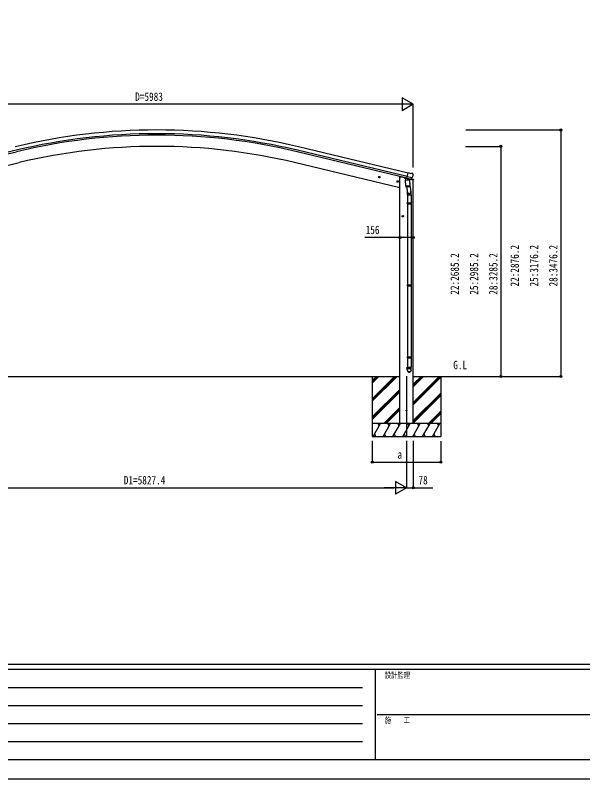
# Model space of a CAD drawing. Units: millimetres, scale not verified. Extents: x -12615 to 12615, y -8910 to 8910.
# Drawn here: x -8115 to -1495, y -8910 to 0 of the extents above; entities that cross this region are included whole.
import ezdxf
from ezdxf.enums import TextEntityAlignment as Align

# ---------------------------------------------------------------- set-up
doc = ezdxf.new("R2010")
doc.units = ezdxf.units.MM
doc.header["$LTSCALE"] = 50
for name, color, linetype in [('0-2_USER1', 3, 'Continuous'), ('0-4_YKK_12', 2, 'Continuous'), ('0-5_YKK_13', 4, 'Continuous'), ('0-6_YKK_A1', 4, 'Continuous'), ('0-7_YKK_D', 6, 'Continuous'), ('0-8_YKK_ZWAK', 7, 'Continuous')]:
    doc.layers.add(name, color=color, linetype=linetype)
doc.styles.add('ＭＳ ゴシック', font='')
doc.styles.get('ＭＳ ゴシック').set_extended_font_data('MS Gothic')

msp = doc.modelspace()

# ---------------------------------------------------------------- linework, layer by layer
at = {"layer": '0-4_YKK_12'}
msp.add_line((-3550.07, -4212.46), (-3550.07, -4917.46), dxfattribs=at)
at = {"layer": '0-5_YKK_13'}
for p, q in [((-3506.94, -1845.83), (-3532.87, -1839.6)), ((-3506.94, -1845.83), (-3493.68, -1843.13)), ((-3479.2, -1846.32), (-3492.38, -1843.15)), ((-3476.1, -1848.57), (-3472.24, -1854.86)), ((-3471.88, -1857.14), (-3472.16, -1858.29)), ((-3856.56, -1891.14), (-3876, -1886.47)), ((-3873.58, -1887.06), (-3868.41, -1881.61)), ((-3871.45, -1894.25), (-3873.58, -1887.06)), ((-3868.62, -1898.53), (-3863.95, -1879.08)), ((-3868.41, -1881.61), (-3861.11, -1883.36)), ((-3861.11, -1883.36), (-3858.98, -1890.56)), ((-3642.64, -1942.5), (-3662.08, -1937.83)), ((-3659.66, -1938.41), (-3654.49, -1932.97)), ((-3657.53, -1945.61), (-3659.66, -1938.41)), ((-3654.69, -1949.89), (-3650.02, -1930.44)), ((-3654.49, -1932.97), (-3647.19, -1934.72)), ((-3647.19, -1934.72), (-3645.06, -1941.92)), ((-3574.32, -1893.08), (-3574.32, -1896.24)), ((-3552.28, -1905.47), (-3570.48, -1901.1)), ((-3563.01, -1923), (-3517.32, -1919.81)), ((-3558.34, -1989.84), (-3563.01, -1923)), ((-3548.59, -1901.24), (-3561.91, -1916.55)), ((-3561.91, -1916.55), (-3561.46, -1922.9)), ((-3547.65, -1901.17), (-3548.59, -1901.24)), ((-3544.57, -1903.64), (-3546.1, -1903.27)), ((-3507.86, -1912.45), (-3544.57, -1903.64)), ((-3485.94, -1897.45), (-3543.44, -1883.64)), ((-3538.61, -1905.47), (-3537.59, -1920.07)), ((-3510.4, -1914.46), (-3536.22, -1920.9)), ((-3519.1, -1916.63), (-3518.87, -1919.92)), ((-3517.32, -1919.81), (-3512.65, -1986.65)), ((-3505.5, -1912.93), (-3513.02, -1911.12)), ((-3469.76, -1925.28), (-3512.57, -1915)), ((-3509.7, -1912.68), (-3509.65, -1913.42)), ((-3506.33, -1912.82), (-3507.86, -1912.45)), ((-3502.79, -1912.36), (-3486.41, -1897.87)), ((-3499, -1909.01), (-3472.06, -1915.47)), ((-3469.76, -1918.39), (-3469.76, -1925.28)), ((-3558.34, -1989.84), (-3512.65, -1986.65)), ((-3558.32, -1989.84), (-3557.44, -2002.54)), ((-3513.63, -2001.25), (-3555.33, -2004.17)), ((-3549.9, -2003.79), (-3539.17, -2067.37)), ((-3514.38, -1961.88), (-3498.47, -2058.05)), ((-3511.79, -1999.11), (-3512.66, -1986.65)), ((-3512.18, -2000.47), (-3512.18, -2000.47)), ((-3542.32, -2060.56), (-3542.32, -2095.21)), ((-3542.32, -2095.21), (-3496.32, -2095.21)), ((-3540.32, -2095.21), (-3540.32, -2189.21)), ((-3498.32, -2095.21), (-3498.32, -2189.21)), ((-3496.32, -2095.21), (-3496.32, -2060.86)), ((-3542.32, -2191.21), (-3541.32, -2189.21)), ((-3542.32, -2191.21), (-3496.32, -2191.21)), ((-3542.32, -2191.21), (-3542.32, -2199.21)), ((-3542.32, -2199.21), (-3496.32, -2199.21)), ((-3542.32, -2199.21), (-3541.32, -2201.21)), ((-3541.32, -2189.21), (-3497.32, -2189.21)), ((-3541.32, -2201.21), (-3497.32, -2201.21)), ((-3540.32, -2201.21), (-3540.32, -3145.4)), ((-3498.32, -2201.21), (-3498.32, -3145.4)), ((-3496.32, -2191.21), (-3497.32, -2189.21)), ((-3603.82, -2345.08), (-3583.82, -2345.08)), ((-3600.32, -2341.33), (-3593.82, -2337.57)), ((-3593.82, -2355.08), (-3593.82, -2335.08)), ((-3593.82, -2337.57), (-3587.32, -2341.33)), ((-3587.32, -2348.83), (-3593.82, -2352.58)), ((-3587.32, -2341.33), (-3587.32, -2348.83)), ((-3542.32, -3147.4), (-3541.32, -3145.4)), ((-3542.32, -3147.4), (-3496.32, -3147.4)), ((-3542.32, -3147.4), (-3542.32, -3155.4)), ((-3542.32, -3155.4), (-3496.32, -3155.4)), ((-3542.32, -3155.4), (-3541.32, -3157.4)), ((-3541.32, -3145.4), (-3497.32, -3145.4)), ((-3541.32, -3157.4), (-3497.32, -3157.4)), ((-3540.32, -3157.4), (-3540.32, -3985.59)), ((-3498.32, -3157.4), (-3498.32, -3985.59)), ((-3496.32, -3147.4), (-3497.32, -3145.4)), ((-3542.32, -3987.59), (-3541.32, -3985.59)), ((-3542.32, -3987.59), (-3496.32, -3987.59)), ((-3542.32, -3987.59), (-3542.32, -3995.59)), ((-3542.32, -3995.59), (-3496.32, -3995.59)), ((-3542.32, -3995.59), (-3541.32, -3997.59)), ((-3541.32, -3985.59), (-3497.32, -3985.59)), ((-3541.32, -3997.59), (-3497.32, -3997.59)), ((-3540.32, -3997.59), (-3540.32, -4107.59)), ((-3498.32, -3997.59), (-3498.32, -4107.59)), ((-3496.32, -3987.59), (-3497.32, -3985.59)), ((-3542.32, -4141.73), (-3542.32, -4107.59)), ((-3542.32, -4107.59), (-3496.32, -4107.59)), ((-3496.32, -4141.73), (-3496.32, -4107.59))]:
    msp.add_line(p, q, dxfattribs=at)
for points in [[(-3538.3, -1905.05), (-3548.02, -1902.72), (-3532.87, -1839.6)], [(-3858.98, -1890.56), (-3864.15, -1896), (-3871.45, -1894.25)], [(-3645.06, -1941.92), (-3650.23, -1947.36), (-3657.53, -1945.61)], [(-3538.3, -1905.05), (-3538.06, -1905.2), (-3513.29, -1911.15), (-3513.02, -1911.12)], [(-3485.66, -1896.87), (-3486.25, -1897.72), (-3486.41, -1897.87)], [(-3496.32, -2191.21), (-3496.32, -2199.21), (-3497.32, -2201.21)], [(-3593.82, -2352.58), (-3600.32, -2348.83), (-3600.32, -2341.33)], [(-3496.32, -3147.4), (-3496.32, -3155.4), (-3497.32, -3157.4)], [(-3496.32, -3987.59), (-3496.32, -3995.59), (-3497.32, -3997.59)]]:
    msp.add_lwpolyline(points, dxfattribs=at)
for centre, radius in [((-3866.28, -1888.81), 8.5), ((-3866.28, -1888.81), 7.7), ((-3866.28, -1888.81), 6.5), ((-3652.36, -1940.17), 8.5), ((-3652.36, -1940.17), 7.7), ((-3652.36, -1940.17), 6.5), ((-3593.82, -2345.08), 8.5), ((-3593.82, -2345.08), 7.7), ((-3593.82, -2345.08), 6.5), ((-3549.82, -4614.96), 4.5)]:
    msp.add_circle(centre, radius, dxfattribs=at)
for centre, radius, start, end in [((-3493.08, -1846.07), 3, 76.5, 101.5), ((-3668.96, -1811.04), 202.4, 334.90875, 346.5), ((-3480.36, -1851.18), 5, 31.5, 76.5), ((-3569.32, -1896.24), 5, 180, 256.5), ((-3545.98, -1902.79), 0.5, 221.23754, 256.5), ((-3539.21, -1905.55), 0.604, 7.79405, 79.40158), ((-3536.57, -1919.93), 1.03, 188.03431, 289.96103), ((-3510.65, -1913.49), 1, 284, 4), ((-3509.2, -1912.65), 0.5, 76.5, 184), ((-3506.22, -1912.33), 0.5, 256.5, 291.76246), ((-3472.76, -1918.39), 3, 0, 76.5), ((-3555.47, -2002.17), 2, 190.53157, 274), ((-3513.77, -1999.25), 2, 274, 322.59038), ((-3513.73, -1999.28), 1.95, 322.52234, 4.95983), ((-3526.32, -2060.86), 30, 0, 2.54858)]:
    msp.add_arc(centre, radius, start, end, dxfattribs=at)
for centre, major_axis, ratio, start_param, end_param in [((-3474.8, -1856.43), (1.57, -2.57), 0.99628, 0.7835347, 1.5707963), ((-3504.8, -1910), (0.73, -2.92), 0.997631, 5.8041905, 5.8929484), ((-3504.83, -1909.88), (-2.63, 3.16), 0.650902, 2.1145521, 2.1873627), ((-3504.77, -1910.1), (0.73, -2.92), 0.997631, 5.965759, 6.7621801), ((-3519.32, -2060.56), (-23, 0), 0.996195, 6.0000678, 10.0103449), ((-3519.32, -2060.56), (-21, 0), 0.996195, 0.3319459, 3.3482706), ((-3519.32, -4139.99), (23, 0), 0.996195, 6.2831853, 9.424778), ((-3519.32, -4141.73), (23, 0), 0.996195, 6.2831853, 9.424778), ((-3519.32, -4141.73), (0, -23.43), 0.981806, 4.712389, 7.8539816)]:
    msp.add_ellipse(centre, major_axis=major_axis, ratio=ratio, start_param=start_param, end_param=end_param, dxfattribs=at)
msp.add_ellipse((-3519.32, -4141.73), major_axis=(-21, 0), ratio=0.996195, dxfattribs=at)
at = {"layer": '0-6_YKK_A1'}
for p, q in [((-8104.6, -1576.13), (-9383.7, -1883.21)), ((-9379.77, -1899.58), (-8100.67, -1592.49)), ((-3547.27, -1899.58), (-4826.37, -1592.49)), ((-3543.34, -1883.21), (-4822.44, -1576.13)), ((-3533.26, -1841.24), (-4812.36, -1534.15)), ((-9299.21, -2014.96), (-8070.09, -1719.87)), ((-9299.21, -2014.96), (-8070.09, -1719.87)), ((-3627.82, -2014.96), (-4856.95, -1719.87)), ((-3627.82, -2014.96), (-4856.95, -1719.87)), ((-3627.82, -4764.96), (-3627.82, -1885.58)), ((-3627.82, -1885.58), (-3607.82, -1885.58)), ((-3607.82, -1885.58), (-3574.32, -1893.62)), ((-3472.32, -4764.96), (-3472.32, -1924.79)), ((-9299.21, -4214.96), (-3627.82, -4214.96)), ((-3950.07, -4214.96), (-3950.07, -4914.96)), ((-3950.07, -4475.69), (-3689.34, -4214.96)), ((-3950.07, -4489.83), (-3675.2, -4214.96)), ((-3950.07, -4503.97), (-3661.06, -4214.96)), ((-3950.07, -4291.84), (-3873.19, -4214.96)), ((-3950.07, -4277.7), (-3887.33, -4214.96)), ((-3950.07, -4263.56), (-3901.48, -4214.96)), ((-3472.32, -4214.96), (-2937.11, -4214.96)), ((-3472.32, -4518.44), (-3168.84, -4214.96)), ((-3472.32, -4334.59), (-3352.69, -4214.96)), ((-3472.32, -4320.45), (-3366.83, -4214.96)), ((-3472.32, -4306.31), (-3380.98, -4214.96)), ((-3472.32, -4532.58), (-3155.07, -4215.33)), ((-3472.32, -4546.72), (-3150.07, -4224.47)), ((-3150.07, -4214.96), (-3150.07, -4914.96)), ((-3950.07, -4687.82), (-3627.82, -4365.57)), ((-3950.07, -4701.96), (-3627.82, -4379.71)), ((-3950.07, -4716.1), (-3627.82, -4393.86)), ((-3472.32, -4730.57), (-3150.07, -4408.32)), ((-3472.32, -4744.71), (-3150.07, -4422.46)), ((-3472.32, -4758.85), (-3150.07, -4436.6)), ((-3815.08, -4764.96), (-3627.82, -4577.7)), ((-3800.94, -4764.96), (-3627.82, -4591.84)), ((-3786.8, -4764.96), (-3627.82, -4605.99)), ((-3294.58, -4764.96), (-3150.07, -4620.45)), ((-3280.44, -4764.96), (-3150.07, -4634.59)), ((-3266.3, -4764.96), (-3150.07, -4648.74)), ((-3150.07, -4764.96), (-3950.07, -4764.96)), ((-3939.79, -4914.96), (-3853.18, -4764.96)), ((-3868.18, -4790.94), (-3883.18, -4764.96)), ((-3824.32, -4914.96), (-3737.71, -4764.96)), ((-3752.71, -4790.94), (-3767.72, -4764.96)), ((-3708.85, -4914.96), (-3622.24, -4764.96)), ((-3637.24, -4790.94), (-3652.25, -4764.96)), ((-3472.32, -4764.96), (-3627.82, -4764.96)), ((-3593.38, -4914.96), (-3506.77, -4764.96)), ((-3521.77, -4790.94), (-3536.77, -4764.96)), ((-3477.91, -4914.96), (-3391.3, -4764.96)), ((-3406.3, -4790.94), (-3421.3, -4764.96)), ((-3362.44, -4914.96), (-3275.83, -4764.96)), ((-3305.83, -4764.96), (-3290.83, -4790.94)), ((-3246.97, -4914.96), (-3160.36, -4764.96)), ((-3175.36, -4790.94), (-3190.36, -4764.96)), ((-3924.79, -4888.98), (-3909.79, -4914.96)), ((-3809.32, -4888.98), (-3794.32, -4914.96)), ((-3693.85, -4888.98), (-3678.85, -4914.96)), ((-3578.38, -4888.98), (-3563.38, -4914.96)), ((-3462.91, -4888.98), (-3447.91, -4914.96)), ((-3347.44, -4888.98), (-3332.44, -4914.96)), ((-3231.97, -4888.98), (-3216.97, -4914.96)), ((-3950.07, -4914.96), (-3150.07, -4914.96))]:
    msp.add_line(p, q, dxfattribs=at)
for radius in [7073, 7029.83, 7013, 6882, 6882]:
    msp.add_arc((-6463.52, -8411.72), radius, 76.5, 103.5, dxfattribs=at)
at = {"layer": '0-7_YKK_D'}
for p, q in [((-3471.82, -1038.72), (-3601.73, -963.72)), ((-3601.73, -963.72), (-3601.73, -1113.72)), ((-3621.82, -1038.72), (-9305.21, -1038.72)), ((-3471.82, -1038.72), (-3731.63, -1038.72)), ((-3471.82, -1038.72), (-3601.73, -1113.72)), ((-3471.82, -1775.99), (-3471.82, -1037.72)), ((-2859.97, -1338.72), (-1749.07, -1338.72)), ((-1750.07, -1338.72), (-1750.07, -4214.96)), ((-2860.97, -1529.72), (-2449.07, -1529.72)), ((-2450.07, -1529.72), (-2450.07, -4214.96)), ((-2936.11, -4214.96), (-2449.07, -4214.96)), ((-2936.11, -4214.96), (-1749.07, -4214.96)), ((-3950.07, -4965), (-3950.07, -5215.96)), ((-3549.82, -4964.96), (-3549.82, -5515.96)), ((-3549.82, -4964.96), (-3549.82, -5515.96)), ((-3472.32, -4964.96), (-3472.32, -5515.96)), ((-3150.07, -4968.99), (-3150.07, -5215.96)), ((-3950.07, -5214.96), (-3150.07, -5214.96)), ((-9227.21, -5514.96), (-3699.82, -5514.96)), ((-3549.82, -5514.96), (-3809.63, -5514.96)), ((-3549.82, -5514.96), (-3679.73, -5439.96)), ((-3679.73, -5439.96), (-3679.73, -5589.96)), ((-3549.82, -5514.96), (-3679.73, -5589.96))]:
    msp.add_line(p, q, dxfattribs=at)
for points in [[(-3472.32, -2593.54), (-3627.82, -2593.54), (-4037.22, -2593.54)], [(-3549.82, -5514.96), (-3472.32, -5514.96), (-3242.92, -5514.96)]]:
    msp.add_lwpolyline(points, dxfattribs=at)
for centre in [(-1750.07, -1338.72), (-2450.07, -1529.72), (-3627.82, -2593.54), (-3472.32, -2593.54), (-2450.07, -4214.96), (-1750.07, -4214.96), (-3950.07, -5214.96), (-3150.07, -5214.96), (-3472.32, -5514.96)]:
    msp.add_circle(centre, 12.75, dxfattribs=at)
at = {"layer": '0-8_YKK_ZWAK'}
for p, q in [((11685.06, -7575), (-11714.94, -7575)), ((-3914.94, -7635), (-11714.94, -7635)), ((-3914.94, -7635), (-3914.94, -8685)), ((-14.94, -7635), (-3914.94, -7635)), ((-11587.44, -7845), (-4064.94, -7845)), ((-11587.44, -8055), (-4064.94, -8055)), ((-3892.44, -8160), (-14.94, -8160)), ((-11587.44, -8265), (-4064.94, -8265)), ((-11587.44, -8475), (-4064.94, -8475)), ((-11714.94, -8685), (-3914.94, -8685)), ((-3914.94, -8685), (-14.94, -8685))]:
    msp.add_line(p, q, dxfattribs=at)
msp.add_lwpolyline([(-12615, -8910), (12615, -8910), (12615, 8910), (-12615, 8910)], close=True, dxfattribs=at)

# ---------------------------------------------------------------- texts
at = {"layer": '0-2_USER1', "style": 'ＭＳ ゴシック', "width": 0.8}
msp.add_text('G.L', height=98.97, dxfattribs=at).set_placement((-3004.89, -4160.29), align=Align.BOTTOM_LEFT)
at = {"layer": '0-7_YKK_D', "style": 'ＭＳ ゴシック', "width": 0.8}
for s, p in [('D=5983', (-6715.52, -1028.72)), ('156', (-4027.22, -2583.54)), ('a', (-3656.11, -5204.96)), ('D1=5827.4', (-6848.72, -5504.96)), ('78', (-3411.32, -5504.96))]:
    msp.add_text(s, height=98.97, dxfattribs=at).set_placement(p, align=Align.BOTTOM_LEFT)
for s, p in [('22:2876.2', (-2210.07, -3165.64)), ('25:3176.2', (-1985.07, -3165.64)), ('28:3476.2', (-1760.07, -3165.64)), ('22:2685.2', (-2910.07, -3261.14)), ('25:2985.2', (-2685.07, -3261.14)), ('28:3285.2', (-2460.07, -3261.14))]:
    msp.add_text(s, height=98.97, rotation=90, dxfattribs=at).set_placement(p, align=Align.BOTTOM_LEFT)
at = {"layer": '0-8_YKK_ZWAK', "style": 'ＭＳ ゴシック', "width": 0.8}
for s, p in [('設計監理', (-3804.94, -7755)), ('施\u3000\u3000工', (-3804.94, -8280))]:
    msp.add_text(s, height=65.98, dxfattribs=at).set_placement(p, align=Align.BOTTOM_LEFT)

doc.saveas('drawing.dxf')
